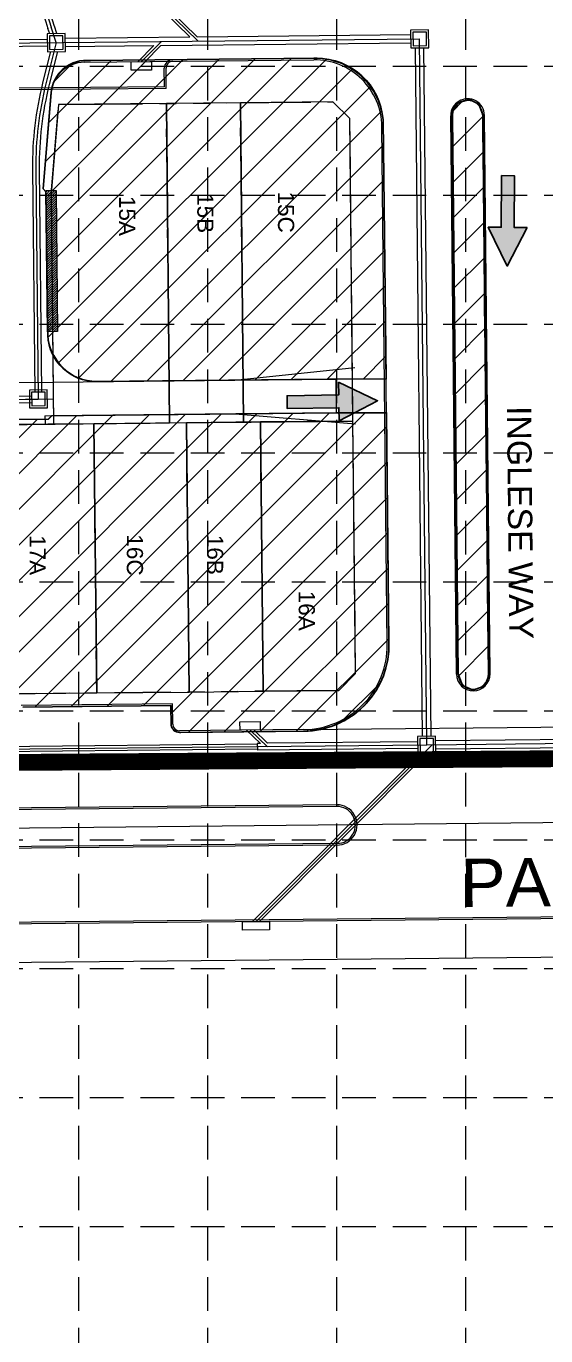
# Model space of a CAD drawing. Extents: x 2509062 to 2510599, y 7103311 to 7105769.
# Drawn here: x 2509623.2 to 2509777.7, y 7103932.4 to 7104321.8 of the extents above; entities that cross this region are included whole.
import ezdxf
from ezdxf.enums import TextEntityAlignment as Align

# ---------------------------------------------------------------- set-up
doc = ezdxf.new("R2010")
doc.units = 0
doc.header["$LTSCALE"] = 40
doc.header["$MEASUREMENT"] = 0
for name, pattern in [('DASHED', [0.75, 0.5, -0.25]), ('HIDDEN', [0.375, 0.25, -0.125]), ('HIDDEN2', [0.1875, 0.125, -0.0625]), ('PHANTOM2', [1.25, 0.625, -0.125, 0.125, -0.125, 0.125, -0.125])]:
    doc.linetypes.add(name, pattern=pattern)
for name, color, linetype in [('1 SODDED LOT', 2, 'Continuous'), ('GRID', 254, 'DASHED'), ('LIMITS OF DISTURBANCE', 1, 'Continuous'), ('STORM', 5, 'Continuous'), ('XHO461B_PT$0$V-BNDY-E', 14, 'Continuous'), ('XHO461C_PT$0$V-BNDY-ALL-N', 6, 'Continuous'), ('XHO461C_PV$0$C-PARKING-OLD', 16, 'Continuous'), ('XHO461C_PV$0$C-ROAD-BACK-EX', 12, 'Continuous'), ('XHO461C_PV$0$C-ROAD-FACE-EX', 12, 'Continuous'), ('XHO461C_PV$0$C-TRASH-PAD-HATCH', 6, 'Continuous'), ('XHO461C_PV$0$C-TRASH-PAD-N', 4, 'Continuous'), ('XHO461PT$0$C-ROAD-IDEN-N-P1', 1, 'Continuous'), ('XHO461PT$0$V-AREA-PLIN', 31, 'Continuous'), ('XHO461PT$0$V-BNDY-ALL-N', 6, 'Continuous'), ('XHO461PT$0$V-BNDY-N-P1', 3, 'Continuous'), ('XHO461PT$0$V-PROP-SUBD-IDEN-N-P1', 7, 'Continuous'), ('XHO461PT$0$V-PROP-SUBD-N-P1', 14, 'HIDDEN2'), ('XHO461PT$0$V-RWAY-FUT-N', 12, 'Continuous'), ('XHO461PT$0$V-RWAY-LINE-N-P1', 6, 'PHANTOM2')]:
    doc.layers.add(name, color=color, linetype=linetype)
doc.styles.get("Standard").update_dxf_attribs({"font": 'ARIAL.TTF'})

msp = doc.modelspace()

# ---------------------------------------------------------------- hatches: boundary and pattern name
at = {"layer": '1 SODDED LOT', "linetype": 'Continuous'}
h = msp.add_hatch(dxfattribs=at)
h.set_pattern_fill('ANSI31', color=256, scale=60, style=0)
h.paths.add_polyline_path([(2509759.29, 7104294.64), (2509757.79, 7104298.62), (2509754.99, 7104300.02), (2509751.01, 7104298.84), (2509749.61, 7104295.29), (2509751.51, 7104129.43), (2509752.96, 7104125.78), (2509756.11, 7104124.33), (2509759.58, 7104125.7), (2509760.99, 7104129.18), (2509759.25, 7104294.43)])

# ---------------------------------------------------------------- linework, layer by layer
for points in [[(2509772.12, 7104261.96), (2509768.28, 7104261.99), (2509768.4, 7104277.35), (2509764.56, 7104277.38), (2509764.44, 7104262.02), (2509760.6, 7104262.05), (2509766.27, 7104250.49), (2509772.12, 7104261.96)], [(2509716.09, 7104216.01), (2509716.15, 7104212.17), (2509700.79, 7104211.93), (2509700.85, 7104208.09), (2509716.21, 7104208.33), (2509716.27, 7104204.49), (2509727.7, 7104210.43), (2509716.09, 7104216.01)]]:
    msp.add_lwpolyline(points, close=True)
at = {"color": 254}
for points in [[(2509768.4, 7104277.35), (2509764.56, 7104277.38), (2509768.28, 7104261.99), (2509764.44, 7104262.02)], [(2509760.6, 7104262.05), (2509772.12, 7104261.96), (2509766.27, 7104250.49), (2509772.12, 7104261.96)], [(2509716.27, 7104204.49), (2509716.09, 7104216.01), (2509727.7, 7104210.43), (2509716.09, 7104216.01)], [(2509700.79, 7104211.93), (2509700.85, 7104208.09), (2509716.15, 7104212.17), (2509716.21, 7104208.33)]]:
    msp.add_solid(points, dxfattribs=at)
at = {"layer": '1 SODDED LOT', "linetype": 'Continuous'}
for p, q in [((2509628.92, 7104281.5), (2509659.18, 7104311.77)), ((2509629.14, 7104271.11), (2509669.9, 7104311.88)), ((2509629.26, 7104260.63), (2509680.62, 7104312)), ((2509629.39, 7104250.15), (2509691.34, 7104312.11)), ((2509629.51, 7104239.67), (2509702.05, 7104312.21)), ((2509629.68, 7104229.23), (2509712.51, 7104312.06)), ((2509629.9, 7104293.09), (2509648.46, 7104311.66)), ((2509631.48, 7104305.27), (2509636.99, 7104310.79)), ((2509632.71, 7104221.66), (2509720.24, 7104309.18)), ((2509638.81, 7104217.15), (2509725.69, 7104304.03)), ((2509648.47, 7104216.21), (2509728.95, 7104296.68)), ((2509659.18, 7104216.31), (2509729.43, 7104286.56)), ((2509669.89, 7104216.41), (2509729.56, 7104276.08)), ((2509680.6, 7104216.51), (2509729.68, 7104265.6)), ((2509691.31, 7104216.61), (2509729.81, 7104255.11)), ((2509702.02, 7104216.72), (2509729.93, 7104244.63)), ((2509712.72, 7104216.82), (2509730.06, 7104234.15)), ((2509723.41, 7104216.89), (2509730.18, 7104223.67)), ((2509550.88, 7104118.62), (2509638.31, 7104206.04)), ((2509561.6, 7104118.72), (2509649.03, 7104206.15)), ((2509572.31, 7104118.83), (2509659.75, 7104206.26)), ((2509583.03, 7104118.94), (2509670.47, 7104206.38)), ((2509589.3, 7104114.61), (2509681.18, 7104206.49)), ((2509596.37, 7104111.07), (2509691.91, 7104206.61)), ((2509607.09, 7104111.18), (2509702.64, 7104206.73)), ((2509625.88, 7104119.37), (2509713.37, 7104206.85)), ((2509636.59, 7104119.47), (2509723.99, 7104206.87)), ((2509532.1, 7104110.44), (2509626.61, 7104204.95)), ((2509647.31, 7104119.58), (2509730.39, 7104202.67)), ((2509658.02, 7104119.69), (2509730.5, 7104192.17)), ((2509666.27, 7104117.33), (2509730.61, 7104181.67)), ((2509671.37, 7104111.82), (2509730.72, 7104171.17)), ((2509682.09, 7104111.93), (2509730.83, 7104160.67)), ((2509692.81, 7104112.05), (2509730.93, 7104150.17)), ((2509703.53, 7104112.16), (2509731.04, 7104139.67)), ((2509716.69, 7104114.71), (2509728.53, 7104126.55))]:
    msp.add_line(p, q, dxfattribs=at)
msp.add_lwpolyline([(2509690.18, 7104312.1), (2509709.43, 7104312.27, -0.394793), (2509729.35, 7104293.98), (2509730.26, 7104216.94), (2509712.8, 7104216.82), (2509644.18, 7104216.17, -0.401795), (2509629.63, 7104229.84), (2509629.12, 7104272.61), (2509628.24, 7104273.46), (2509630.64, 7104301.96, -0.423056), (2509642.4, 7104311.59)], format="xyb", close=True, dxfattribs=at)
msp.add_lwpolyline([(2509759.29, 7104294.64), (2509757.79, 7104298.62), (2509754.99, 7104300.02), (2509751.01, 7104298.84), (2509749.61, 7104295.29), (2509751.51, 7104129.43), (2509752.96, 7104125.78), (2509756.11, 7104124.33), (2509759.58, 7104125.7), (2509760.99, 7104129.18), (2509759.25, 7104294.43)], close=True, dxfattribs=at)
msp.add_lwpolyline([(2509553.28, 7104204.18), (2509629.81, 7104204.98), (2509630.8, 7104205.96), (2509685.54, 7104206.54), (2509715.33, 7104206.87), (2509730.35, 7104206.87), (2509731.05, 7104138.58, -0.411233), (2509706.77, 7104112.2), (2509669.25, 7104111.8), (2509668.91, 7104111.8, -0.366551), (2509666.32, 7104113.96), (2509666.24, 7104119.77), (2509622.24, 7104119.33)], format="xyb", dxfattribs=at)
at = {"layer": 'GRID', "color": 252, "linetype": 'HIDDEN', "lineweight": 0}
for p, q in [((2509638.91, 7103504.77), (2509638.91, 7105728.4)), ((2509677.25, 7103504.76), (2509677.25, 7105728.4)), ((2509715.59, 7103504.76), (2509715.59, 7105728.4)), ((2509753.93, 7103504.75), (2509753.93, 7105728.4)), ((2509102.19, 7104309.92), (2510559.01, 7104309.92)), ((2509102.19, 7104271.59), (2510559.01, 7104271.59)), ((2509102.19, 7104233.25), (2510559.01, 7104233.25)), ((2509102.19, 7104194.91), (2510559.01, 7104194.91)), ((2509102.19, 7104156.57), (2510559.01, 7104156.57)), ((2509102.19, 7104118.24), (2510559.01, 7104118.24)), ((2509102.19, 7104079.9), (2510559.01, 7104079.9)), ((2509102.19, 7104041.56), (2510559.01, 7104041.56)), ((2509102.19, 7104003.22), (2510559.01, 7104003.22)), ((2509102.19, 7103964.89), (2510559.01, 7103964.89))]:
    msp.add_line(p, q, dxfattribs=at)
at = {"layer": 'LIMITS OF DISTURBANCE', "linetype": 'HIDDEN', "ltscale": 3, "const_width": 5}
msp.add_lwpolyline([(2510346.96, 7104107.84), (2509196.41, 7104099.99), (2509189.37, 7105338.21), (2510325.02, 7105349.1), (2510335.26, 7104307.47), (2510344.6, 7104260.31), (2510346.93, 7104123.52), (2510346.93, 7104123.52), (2510346.96, 7104107.84)], close=True, dxfattribs=at)
at = {"layer": 'STORM', "lineweight": 0}
for p, q in [((2509655.99, 7104334.25), (2509671.9, 7104318.66)), ((2509655.99, 7104334.25), (2509671.9, 7104318.66)), ((2509657.05, 7104334.26), (2509674.22, 7104317.43)), ((2509657.05, 7104334.26), (2509674.22, 7104317.43)), ((2509658.11, 7104334.27), (2509674.02, 7104318.68)), ((2509658.11, 7104334.27), (2509674.02, 7104318.68)), ((2509630.24, 7104319.59), (2509629.7, 7104321.18)), ((2509630.24, 7104319.59), (2509629.7, 7104321.18)), ((2509632.18, 7104317), (2509630.65, 7104321.5)), ((2509632.18, 7104317), (2509630.65, 7104321.5)), ((2509632.35, 7104319.62), (2509631.6, 7104321.82)), ((2509632.35, 7104319.62), (2509631.6, 7104321.82)), ((2509674.02, 7104318.68), (2509737.54, 7104319.33)), ((2509674.02, 7104318.68), (2509737.54, 7104319.33)), ((2509405.72, 7104315.68), (2509629.5, 7104317.97)), ((2509405.72, 7104315.68), (2509629.5, 7104317.97)), ((2509405.73, 7104314.68), (2509740.21, 7104318.11)), ((2509405.73, 7104314.68), (2509740.21, 7104318.11)), ((2509405.74, 7104313.68), (2509629.53, 7104315.97)), ((2509405.74, 7104313.68), (2509629.53, 7104315.97)), ((2509632.18, 7104317), (2509629.09, 7104304.68)), ((2509632.18, 7104317), (2509629.09, 7104304.68)), ((2509634.84, 7104318.28), (2509671.9, 7104318.66)), ((2509634.84, 7104318.28), (2509671.9, 7104318.66)), ((2509634.87, 7104315.78), (2509661.13, 7104316.05)), ((2509634.87, 7104315.78), (2509661.13, 7104316.05)), ((2509656.39, 7104311.25), (2509661.13, 7104316.05)), ((2509656.39, 7104311.25), (2509661.13, 7104316.05)), ((2509657.46, 7104311.26), (2509663.45, 7104317.32)), ((2509657.46, 7104311.26), (2509663.45, 7104317.32)), ((2509658.52, 7104311.27), (2509663.26, 7104316.07)), ((2509658.52, 7104311.27), (2509663.26, 7104316.07)), ((2509663.26, 7104316.07), (2509737.58, 7104316.83)), ((2509663.26, 7104316.07), (2509737.58, 7104316.83)), ((2509741.09, 7104110.63), (2509738.99, 7104315.37)), ((2509741.09, 7104110.63), (2509738.99, 7104315.37)), ((2509742.36, 7104108.03), (2509740.21, 7104318.11)), ((2509742.36, 7104108.03), (2509740.21, 7104318.11)), ((2509743.59, 7104110.66), (2509741.49, 7104315.4)), ((2509743.59, 7104110.66), (2509741.49, 7104315.4)), ((2509630.46, 7104314.26), (2509628.12, 7104304.93)), ((2509630.46, 7104314.26), (2509628.12, 7104304.93)), ((2509632.53, 7104314.28), (2509630.06, 7104304.44)), ((2509632.53, 7104314.28), (2509630.06, 7104304.44)), ((2509654.46, 7104311.23), (2509660.46, 7104311.29)), ((2509654.46, 7104311.23), (2509660.46, 7104311.29)), ((2509654.48, 7104308.73), (2509654.46, 7104311.23)), ((2509654.48, 7104308.73), (2509654.46, 7104311.23)), ((2509660.46, 7104311.29), (2509660.48, 7104308.79)), ((2509660.46, 7104311.29), (2509660.48, 7104308.79)), ((2509660.48, 7104308.79), (2509654.48, 7104308.73)), ((2509660.48, 7104308.79), (2509654.48, 7104308.73)), ((2509625.11, 7104279.36), (2509625.79, 7104212.99)), ((2509625.11, 7104279.36), (2509625.79, 7104212.99)), ((2509626.11, 7104279.37), (2509626.81, 7104210.94)), ((2509626.11, 7104279.37), (2509626.81, 7104210.94)), ((2509627.11, 7104279.38), (2509627.79, 7104213.01)), ((2509627.11, 7104279.38), (2509627.79, 7104213.01)), ((2509375.86, 7104208.37), (2509626.81, 7104210.94)), ((2509375.86, 7104208.37), (2509626.81, 7104210.94)), ((2509567.36, 7104211.33), (2509624.86, 7104211.92)), ((2509567.36, 7104211.33), (2509624.86, 7104211.92)), ((2509570.44, 7104209.36), (2509624.89, 7104209.92)), ((2509570.44, 7104209.36), (2509624.89, 7104209.92)), ((2509686.79, 7104114.98), (2509692.79, 7104115.04)), ((2509686.79, 7104114.98), (2509692.79, 7104115.04)), ((2509686.82, 7104112.48), (2509686.79, 7104114.98)), ((2509686.82, 7104112.48), (2509686.79, 7104114.98)), ((2509692.82, 7104112.54), (2509686.82, 7104112.48)), ((2509692.82, 7104112.54), (2509686.82, 7104112.48)), ((2509688.75, 7104112.49), (2509692.85, 7104108.54)), ((2509688.75, 7104112.49), (2509692.85, 7104108.54)), ((2509689.82, 7104112.51), (2509694.94, 7104107.56)), ((2509689.82, 7104112.51), (2509694.94, 7104107.56)), ((2509690.88, 7104112.52), (2509694.98, 7104108.56)), ((2509690.88, 7104112.52), (2509694.98, 7104108.56)), ((2509692.79, 7104115.04), (2509692.82, 7104112.54)), ((2509692.79, 7104115.04), (2509692.82, 7104112.54)), ((2510340.84, 7104113.99), (2509742.36, 7104108.03)), ((2510340.84, 7104113.99), (2509742.36, 7104108.03)), ((2510307.16, 7104112.4), (2509745, 7104106.8)), ((2510307.16, 7104112.4), (2509745, 7104106.8)), ((2509692.85, 7104108.54), (2509691.93, 7104108.53)), ((2509692.85, 7104108.54), (2509691.93, 7104108.53)), ((2509691.93, 7104108.53), (2509691.95, 7104106.53)), ((2509691.93, 7104108.53), (2509691.95, 7104106.53)), ((2509739.63, 7104109), (2509694.98, 7104108.56)), ((2509739.63, 7104109), (2509694.98, 7104108.56)), ((2509978.05, 7104111.63), (2509744.96, 7104109.3)), ((2509978.05, 7104111.63), (2509744.96, 7104109.3)), ((2509691.93, 7104108.28), (2509509.12, 7104106.46)), ((2509691.93, 7104108.28), (2509509.12, 7104106.46)), ((2509691.94, 7104107.53), (2509509.13, 7104105.71)), ((2509691.94, 7104107.53), (2509509.13, 7104105.71)), ((2509691.95, 7104106.78), (2509509.13, 7104104.96)), ((2509691.95, 7104106.78), (2509509.13, 7104104.96)), ((2509690.45, 7104055.51), (2509740.72, 7104105.95)), ((2509690.45, 7104055.51), (2509740.72, 7104105.95)), ((2509691.52, 7104055.52), (2509743.86, 7104108.04)), ((2509691.52, 7104055.52), (2509743.86, 7104108.04)), ((2509742.36, 7104108.03), (2509691.94, 7104107.53)), ((2509742.36, 7104108.03), (2509691.94, 7104107.53)), ((2509739.65, 7104107), (2509691.95, 7104106.53)), ((2509739.65, 7104107), (2509691.95, 7104106.53)), ((2509692.59, 7104055.53), (2509742.86, 7104105.98)), ((2509692.59, 7104055.53), (2509742.86, 7104105.98)), ((2509687.52, 7104055.48), (2509695.52, 7104055.56)), ((2509687.52, 7104055.48), (2509695.52, 7104055.56)), ((2509687.55, 7104052.98), (2509687.52, 7104055.48)), ((2509687.55, 7104052.98), (2509687.52, 7104055.48)), ((2509695.52, 7104055.56), (2509695.55, 7104053.06)), ((2509695.52, 7104055.56), (2509695.55, 7104053.06)), ((2509695.55, 7104053.06), (2509687.55, 7104052.98)), ((2509695.55, 7104053.06), (2509687.55, 7104052.98))]:
    msp.add_line(p, q, dxfattribs=at)
at = {"layer": 'STORM', "linetype": 'Continuous', "lineweight": 0}
for p, q in [((2509634.82, 7104319.65), (2509629.48, 7104319.58)), ((2509634.82, 7104319.65), (2509629.48, 7104319.58)), ((2509629.48, 7104319.58), (2509629.55, 7104314.24)), ((2509629.48, 7104319.58), (2509629.55, 7104314.24)), ((2509634.16, 7104318.98), (2509630.16, 7104318.92)), ((2509634.16, 7104318.98), (2509630.16, 7104318.92)), ((2509630.16, 7104318.92), (2509630.21, 7104314.92)), ((2509630.16, 7104318.92), (2509630.21, 7104314.92)), ((2509634.21, 7104314.98), (2509634.16, 7104318.98)), ((2509634.21, 7104314.98), (2509634.16, 7104318.98)), ((2509634.89, 7104314.32), (2509634.82, 7104319.65)), ((2509634.89, 7104314.32), (2509634.82, 7104319.65)), ((2509742.86, 7104320.76), (2509737.52, 7104320.69)), ((2509742.86, 7104320.76), (2509737.52, 7104320.69)), ((2509737.52, 7104320.69), (2509737.6, 7104315.35)), ((2509737.52, 7104320.69), (2509737.6, 7104315.35)), ((2509742.2, 7104320.08), (2509738.2, 7104320.03)), ((2509742.2, 7104320.08), (2509738.2, 7104320.03)), ((2509738.2, 7104320.03), (2509738.26, 7104316.03)), ((2509738.2, 7104320.03), (2509738.26, 7104316.03)), ((2509742.26, 7104316.08), (2509742.2, 7104320.08)), ((2509742.26, 7104316.08), (2509742.2, 7104320.08)), ((2509742.94, 7104315.42), (2509742.86, 7104320.76)), ((2509742.94, 7104315.42), (2509742.86, 7104320.76)), ((2509630.21, 7104314.92), (2509634.21, 7104314.98)), ((2509630.21, 7104314.92), (2509634.21, 7104314.98)), ((2509737.6, 7104315.35), (2509742.94, 7104315.42)), ((2509737.6, 7104315.35), (2509742.94, 7104315.42)), ((2509738.26, 7104316.03), (2509742.26, 7104316.08)), ((2509738.26, 7104316.03), (2509742.26, 7104316.08)), ((2509629.55, 7104314.24), (2509634.89, 7104314.32)), ((2509629.55, 7104314.24), (2509634.89, 7104314.32)), ((2509629.51, 7104213.71), (2509624.17, 7104213.63)), ((2509629.51, 7104213.71), (2509624.17, 7104213.63)), ((2509624.17, 7104213.63), (2509624.24, 7104208.29)), ((2509624.17, 7104213.63), (2509624.24, 7104208.29)), ((2509629.58, 7104208.37), (2509629.51, 7104213.71)), ((2509629.58, 7104208.37), (2509629.51, 7104213.71)), ((2509628.85, 7104213.03), (2509624.85, 7104212.97)), ((2509628.85, 7104213.03), (2509624.85, 7104212.97)), ((2509624.85, 7104212.97), (2509624.9, 7104208.97)), ((2509624.85, 7104212.97), (2509624.9, 7104208.97)), ((2509628.9, 7104209.03), (2509628.85, 7104213.03)), ((2509628.9, 7104209.03), (2509628.85, 7104213.03)), ((2509624.24, 7104208.29), (2509629.58, 7104208.37)), ((2509624.24, 7104208.29), (2509629.58, 7104208.37)), ((2509624.9, 7104208.97), (2509628.9, 7104209.03)), ((2509624.9, 7104208.97), (2509628.9, 7104209.03)), ((2509744.94, 7104110.68), (2509739.61, 7104110.61)), ((2509744.94, 7104110.68), (2509739.61, 7104110.61)), ((2509739.61, 7104110.61), (2509739.68, 7104105.27)), ((2509739.61, 7104110.61), (2509739.68, 7104105.27)), ((2509744.28, 7104110), (2509740.28, 7104109.95)), ((2509744.28, 7104110), (2509740.28, 7104109.95)), ((2509740.28, 7104109.95), (2509740.34, 7104105.95)), ((2509740.28, 7104109.95), (2509740.34, 7104105.95)), ((2509744.34, 7104106), (2509744.28, 7104110)), ((2509744.34, 7104106), (2509744.28, 7104110)), ((2509745.02, 7104105.34), (2509744.94, 7104110.68)), ((2509745.02, 7104105.34), (2509744.94, 7104110.68)), ((2509739.68, 7104105.27), (2509745.02, 7104105.34)), ((2509739.68, 7104105.27), (2509745.02, 7104105.34)), ((2509740.34, 7104105.95), (2509744.34, 7104106)), ((2509740.34, 7104105.95), (2509744.34, 7104106))]:
    msp.add_line(p, q, dxfattribs=at)
at = {"layer": 'STORM', "lineweight": 0}
for centre, radius, start, end in [((2509725.35, 7104353.63), 101, 180.5865, 198.7388), ((2509725.35, 7104353.63), 101, 180.5865, 198.7388), ((2509725.35, 7104353.63), 100, 180.5865, 198.7388), ((2509725.35, 7104353.63), 100, 180.5865, 198.7388), ((2509725.35, 7104353.63), 99, 180.5865, 198.7388), ((2509725.35, 7104353.63), 99, 180.5865, 198.7388), ((2509726.1, 7104280.4), 101, 165.9445, 180.5865), ((2509726.1, 7104280.4), 101, 165.9445, 180.5865), ((2509726.1, 7104280.4), 100, 165.9445, 180.5865), ((2509726.1, 7104280.4), 100, 165.9445, 180.5865), ((2509726.1, 7104280.4), 99, 165.9445, 180.5865), ((2509726.1, 7104280.4), 99, 165.9445, 180.5865)]:
    msp.add_arc(centre, radius, start, end, dxfattribs=at)
at = {"layer": 'XHO461B_PT$0$V-BNDY-E', "color": 7, "lineweight": 0}
msp.add_line((2510333.58, 7104090.45), (2509205.27, 7104079.15), dxfattribs=at)
at = {"layer": 'XHO461C_PT$0$V-BNDY-ALL-N', "color": 7, "lineweight": 0}
msp.add_line((2510333.58, 7104090.45), (2509205.27, 7104079.15), dxfattribs=at)
at = {"layer": 'XHO461C_PV$0$C-PARKING-OLD', "color": 7, "lineweight": 0}
for p, q in [((2509664.36, 7104303.83), (2509664.3, 7104309.33)), ((2509664.86, 7104303.34), (2509664.8, 7104309.34)), ((2509664.86, 7104303.34), (2509619.86, 7104302.88)), ((2509664.36, 7104303.83), (2509620.36, 7104303.38)), ((2509685.24, 7104216.54), (2509720.93, 7104220.28)), ((2509576.56, 7104215.43), (2509631.2, 7104215.99)), ((2509631.2, 7104215.99), (2509685.24, 7104216.54)), ((2509576.8, 7104210.43), (2509631.26, 7104210.99)), ((2509628.81, 7104205.96), (2509685.34, 7104206.54)), ((2509628.81, 7104205.96), (2509628.83, 7104203.46)), ((2509685.34, 7104206.54), (2509721.1, 7104203.54))]:
    msp.add_line(p, q, dxfattribs=at)
for radius in [2.5, 2]:
    msp.add_arc((2509666.8, 7104309.36), radius, 90.5865, 180.5865, dxfattribs=at)
at = {"layer": 'XHO461C_PV$0$C-ROAD-BACK-EX', "color": 7, "lineweight": 0}
for p, q in [((2509640.5, 7104311.09), (2509708.78, 7104311.79)), ((2509730.56, 7104137.92), (2509728.98, 7104291.99)), ((2509751.65, 7104129.12), (2509749.95, 7104295.21)), ((2509760.65, 7104129.21), (2509758.95, 7104295.3)), ((2509666.74, 7104120.28), (2509621.74, 7104119.83)), ((2509666.8, 7104114.28), (2509666.74, 7104120.28)), ((2509705.81, 7104112.66), (2509668.82, 7104112.3)), ((2509705.81, 7104112.66), (2509806.8, 7104113.68)), ((2509715.55, 7104089.77), (2509205.21, 7104084.65)), ((2509715.6, 7104078.77), (2509205.32, 7104073.65)), ((2510333.95, 7104061.95), (2509223.97, 7104050.84))]:
    msp.add_line(p, q, dxfattribs=at)
for centre, radius, start, end in [((2509640.6, 7104301.09), 10, 90.5865, 175.1972), ((2509708.98, 7104291.79), 20, 0.5862, 90.5865), ((2509754.45, 7104295.25), 4.5, 0.5865, 180.5865), ((2509705.56, 7104137.66), 25, 270.5707, 0.5862), ((2509756.15, 7104129.17), 4.5, 180.5865, 0.5865), ((2509668.8, 7104114.3), 2, 180.5865, 270.5707), ((2509715.61, 7104084.27), 5.5, 269.9777, 90.5737)]:
    msp.add_arc(centre, radius, start, end, dxfattribs=at)
at = {"layer": 'XHO461C_PV$0$C-ROAD-FACE-EX', "color": 7, "lineweight": 0}
for p, q in [((2509640.77, 7104311.59), (2509708.77, 7104312.29)), ((2509628.25, 7104273.46), (2509630.66, 7104302.2)), ((2509731.06, 7104137.92), (2509729.48, 7104292)), ((2509751.15, 7104129.12), (2509749.45, 7104295.2)), ((2509761.15, 7104129.22), (2509759.45, 7104295.3)), ((2509629.12, 7104272.6), (2509628.25, 7104273.46)), ((2509629.12, 7104272.6), (2509629.55, 7104230.97)), ((2509644.7, 7104216.13), (2509715.25, 7104216.85)), ((2509715.25, 7104216.85), (2509715.35, 7104206.85)), ((2509629.82, 7104204.97), (2509630.81, 7104205.99)), ((2509630.81, 7104205.98), (2509715.35, 7104206.85)), ((2509562.32, 7104204.28), (2509629.82, 7104204.97)), ((2509666.24, 7104119.77), (2509622.24, 7104119.33)), ((2509666.3, 7104114.27), (2509666.24, 7104119.77)), ((2509705.81, 7104112.16), (2509668.82, 7104111.8)), ((2509715.55, 7104090.27), (2509205.21, 7104085.15)), ((2509715.61, 7104078.27), (2509205.33, 7104073.15)), ((2510333.94, 7104062.45), (2509223.97, 7104051.34))]:
    msp.add_line(p, q, dxfattribs=at)
for centre, radius, start, end in [((2509640.88, 7104301.34), 10.25, 90.5865, 175.1972), ((2509708.98, 7104291.79), 20.5, 0.5862, 90.5865), ((2509754.45, 7104295.25), 5, 0.5865, 180.5865), ((2509644.55, 7104231.13), 15, 180.5865, 270.5865), ((2509705.56, 7104137.66), 25.5, 270.5707, 0.5862), ((2509756.15, 7104129.17), 5, 180.5865, 0.5865), ((2509668.8, 7104114.3), 2.5, 180.5865, 270.5707), ((2509715.61, 7104084.27), 6, 270.0306, 90.5737)]:
    msp.add_arc(centre, radius, start, end, dxfattribs=at)
at = {"layer": 'XHO461C_PV$0$C-TRASH-PAD-HATCH', "color": 7, "lineweight": 0}
for p, q in [((2509629.13, 7104272.52), (2509629.58, 7104272.98)), ((2509629.13, 7104271.82), (2509630.3, 7104272.98)), ((2509629.14, 7104271.12), (2509631.01, 7104272.99)), ((2509629.15, 7104270.42), (2509631.73, 7104273)), ((2509629.15, 7104269.72), (2509632.12, 7104272.69)), ((2509629.16, 7104269.02), (2509632.13, 7104271.99)), ((2509629.17, 7104268.32), (2509632.14, 7104271.29)), ((2509629.18, 7104267.62), (2509632.15, 7104270.59)), ((2509629.18, 7104266.92), (2509632.15, 7104269.89)), ((2509629.19, 7104266.22), (2509632.16, 7104269.19)), ((2509629.2, 7104265.52), (2509632.17, 7104268.49)), ((2509629.2, 7104264.82), (2509632.17, 7104267.79)), ((2509629.21, 7104264.12), (2509632.18, 7104267.09)), ((2509629.22, 7104263.42), (2509632.19, 7104266.39)), ((2509629.23, 7104262.72), (2509632.2, 7104265.69)), ((2509629.23, 7104262.02), (2509632.2, 7104264.99)), ((2509629.24, 7104261.32), (2509632.21, 7104264.29)), ((2509629.25, 7104260.62), (2509632.22, 7104263.59)), ((2509629.25, 7104259.92), (2509632.22, 7104262.89)), ((2509629.26, 7104259.22), (2509632.23, 7104262.19)), ((2509629.27, 7104258.52), (2509632.24, 7104261.49)), ((2509629.28, 7104257.82), (2509632.25, 7104260.79)), ((2509629.28, 7104257.12), (2509632.25, 7104260.09)), ((2509629.29, 7104256.42), (2509632.26, 7104259.39)), ((2509629.3, 7104255.72), (2509632.27, 7104258.69)), ((2509629.3, 7104255.02), (2509632.27, 7104257.99)), ((2509629.31, 7104254.32), (2509632.28, 7104257.29)), ((2509629.32, 7104253.62), (2509632.29, 7104256.59)), ((2509629.33, 7104252.92), (2509632.3, 7104255.89)), ((2509629.33, 7104252.22), (2509632.3, 7104255.19)), ((2509629.34, 7104251.52), (2509632.31, 7104254.49)), ((2509629.35, 7104250.82), (2509632.32, 7104253.79)), ((2509629.35, 7104250.12), (2509632.32, 7104253.09)), ((2509629.36, 7104249.42), (2509632.33, 7104252.39)), ((2509629.37, 7104248.72), (2509632.34, 7104251.69)), ((2509629.38, 7104248.02), (2509632.35, 7104250.99)), ((2509629.38, 7104247.32), (2509632.35, 7104250.29)), ((2509629.39, 7104246.62), (2509632.36, 7104249.59)), ((2509629.4, 7104245.92), (2509632.37, 7104248.89)), ((2509629.41, 7104245.22), (2509632.37, 7104248.19)), ((2509629.41, 7104244.52), (2509632.38, 7104247.49)), ((2509629.42, 7104243.82), (2509632.39, 7104246.79)), ((2509629.43, 7104243.12), (2509632.4, 7104246.09)), ((2509629.43, 7104242.42), (2509632.4, 7104245.39)), ((2509629.44, 7104241.72), (2509632.41, 7104244.69)), ((2509629.45, 7104241.02), (2509632.42, 7104243.99)), ((2509629.46, 7104240.32), (2509632.43, 7104243.29)), ((2509629.46, 7104239.62), (2509632.43, 7104242.59)), ((2509629.47, 7104238.92), (2509632.44, 7104241.89)), ((2509629.48, 7104238.22), (2509632.45, 7104241.19)), ((2509629.48, 7104237.52), (2509632.45, 7104240.49)), ((2509629.49, 7104236.82), (2509632.46, 7104239.79)), ((2509629.5, 7104236.12), (2509632.47, 7104239.09)), ((2509629.51, 7104235.42), (2509632.48, 7104238.39)), ((2509629.51, 7104234.72), (2509632.48, 7104237.69)), ((2509629.52, 7104234.02), (2509632.49, 7104236.99)), ((2509629.53, 7104233.32), (2509632.5, 7104236.29)), ((2509629.53, 7104232.62), (2509632.5, 7104235.59)), ((2509629.54, 7104231.92), (2509632.51, 7104234.89)), ((2509629.55, 7104231.22), (2509632.52, 7104234.19)), ((2509630.01, 7104230.98), (2509632.53, 7104233.49)), ((2509630.73, 7104230.98), (2509632.53, 7104232.79)), ((2509631.44, 7104230.99), (2509632.54, 7104232.09)), ((2509632.15, 7104231), (2509632.55, 7104231.39))]:
    msp.add_line(p, q, dxfattribs=at)
at = {"layer": 'XHO461C_PV$0$C-TRASH-PAD-N', "color": 7, "lineweight": 0}
for p, q in [((2509629.12, 7104272.97), (2509632.12, 7104273)), ((2509629.55, 7104230.97), (2509629.12, 7104272.97)), ((2509632.12, 7104273), (2509632.55, 7104231)), ((2509632.55, 7104231), (2509629.55, 7104230.97))]:
    msp.add_line(p, q, dxfattribs=at)
at = {"layer": 'XHO461PT$0$V-AREA-PLIN', "color": 7, "lineweight": 0}
for p, q in [((2509714.41, 7104299.34), (2509686.9, 7104299.06)), ((2509719.46, 7104294.39), (2509714.41, 7104299.34)), ((2509632.86, 7104298.51), (2509630.63, 7104271.98)), ((2509664.9, 7104298.83), (2509632.86, 7104298.51)), ((2509686.9, 7104299.06), (2509664.9, 7104298.83)), ((2509664.9, 7104298.83), (2509665.87, 7104203.84)), ((2509665.87, 7104203.84), (2509664.9, 7104298.83)), ((2509686.9, 7104299.06), (2509687.87, 7104204.07)), ((2509687.87, 7104204.07), (2509686.9, 7104299.06)), ((2509720.38, 7104204.4), (2509719.46, 7104294.39)), ((2509749.95, 7104295.21), (2509751.65, 7104129.12)), ((2509760.65, 7104129.21), (2509758.95, 7104295.3)), ((2509630.63, 7104271.98), (2509631.33, 7104203.49)), ((2509643.38, 7104203.61), (2509615.88, 7104203.33)), ((2509631.33, 7104203.49), (2509665.87, 7104203.84)), ((2509670.88, 7104203.89), (2509643.38, 7104203.61)), ((2509643.38, 7104203.61), (2509644.2, 7104123.55)), ((2509644.2, 7104123.55), (2509643.38, 7104203.61)), ((2509665.87, 7104203.84), (2509687.87, 7104204.07)), ((2509692.88, 7104204.12), (2509670.88, 7104203.89)), ((2509670.88, 7104203.89), (2509671.7, 7104123.82)), ((2509671.7, 7104123.82), (2509670.88, 7104203.89)), ((2509687.87, 7104204.07), (2509720.38, 7104204.4)), ((2509720.38, 7104204.4), (2509692.88, 7104204.12)), ((2509692.88, 7104204.12), (2509693.7, 7104124.04)), ((2509693.7, 7104124.04), (2509692.88, 7104204.12)), ((2509721.15, 7104129.32), (2509720.38, 7104204.4)), ((2509716.2, 7104124.27), (2509721.15, 7104129.32)), ((2509671.7, 7104123.82), (2509693.7, 7104124.04)), ((2509693.7, 7104124.04), (2509716.2, 7104124.27)), ((2509616.7, 7104123.27), (2509644.2, 7104123.55)), ((2509644.2, 7104123.55), (2509671.7, 7104123.82))]:
    msp.add_line(p, q, dxfattribs=at)
for centre, start, end in [((2509754.45, 7104295.25), 0.5865, 180.5865), ((2509756.15, 7104129.17), 180.5928, 0.5138), ((2509756.15, 7104129.17), 0.5139, 0.5865)]:
    msp.add_arc(centre, 4.5, start, end, dxfattribs=at)
at = {"layer": 'XHO461PT$0$V-BNDY-ALL-N', "color": 7, "lineweight": 0}
msp.add_line((2510333.58, 7104090.45), (2509205.27, 7104079.15), dxfattribs=at)
at = {"layer": 'XHO461PT$0$V-BNDY-N-P1', "color": 7, "lineweight": 0}
msp.add_line((2510333.58, 7104090.45), (2509205.27, 7104079.15), dxfattribs=at)
at = {"layer": 'XHO461PT$0$V-PROP-SUBD-N-P1', "color": 7, "lineweight": 0}
for p, q in [((2509665.87, 7104203.84), (2509664.9, 7104298.83)), ((2509687.87, 7104204.07), (2509686.9, 7104299.06)), ((2509644.2, 7104123.55), (2509643.38, 7104203.61)), ((2509671.7, 7104123.82), (2509670.88, 7104203.89)), ((2509693.7, 7104124.04), (2509692.88, 7104204.12))]:
    msp.add_line(p, q, dxfattribs=at)
at = {"layer": 'XHO461PT$0$V-RWAY-FUT-N', "color": 7, "lineweight": 0}
msp.add_line((2510333.98, 7104050.45), (2509205.67, 7104039.15), dxfattribs=at)
at = {"layer": 'XHO461PT$0$V-RWAY-LINE-N-P1', "color": 7, "lineweight": 0}
for p, q in [((2509632.86, 7104298.51), (2509714.41, 7104299.34)), ((2509719.46, 7104294.39), (2509714.41, 7104299.34)), ((2509630.63, 7104271.98), (2509632.86, 7104298.51)), ((2509721.15, 7104129.32), (2509719.46, 7104294.39)), ((2509719.46, 7104294.39), (2509719.46, 7104294.39)), ((2509751.65, 7104129.12), (2509749.95, 7104295.21)), ((2509760.65, 7104129.21), (2509758.95, 7104295.3)), ((2509630.63, 7104271.98), (2509631.33, 7104203.49)), ((2509315.14, 7104200.25), (2509720.38, 7104204.4)), ((2509721.15, 7104129.32), (2509716.2, 7104124.27)), ((2509716.2, 7104124.27), (2509220.02, 7104119.3))]:
    msp.add_line(p, q, dxfattribs=at)
for centre, start, end in [((2509754.45, 7104295.25), 0.5865, 180.5865), ((2509756.15, 7104129.17), 180.5803, 0.5865)]:
    msp.add_arc(centre, 4.5, start, end, dxfattribs=at)

# ---------------------------------------------------------------- texts
at = {"layer": 'XHO461PT$0$C-ROAD-IDEN-N-P1', "color": 7, "lineweight": 0}
for s, height, rotation, p in [('INGLESE WAY', 7.2, 270.5867, (2509766.15, 7104208.83)), ('PARADISE DRIVE', 14.4, 0.5867, (2509752.41, 7104059.83))]:
    msp.add_text(s, height=height, rotation=rotation, dxfattribs=at).set_placement(p)
at = {"layer": 'XHO461PT$0$V-PROP-SUBD-IDEN-N-P1', "lineweight": 0}
for s, p in [('15C', (2509700.49, 7104266.51)), ('15A', (2509653.23, 7104265.4)), ('15B', (2509676.47, 7104266.22)), ('17A', (2509626.63, 7104164.52)), ('16C', (2509655.56, 7104164.57)), ('16B', (2509679.41, 7104164.61)), ('16A', (2509706.65, 7104147.99))]:
    msp.add_text(s, height=4.8, rotation=270, dxfattribs=at).set_placement(p, align=Align.MIDDLE)

doc.saveas('drawing.dxf')
